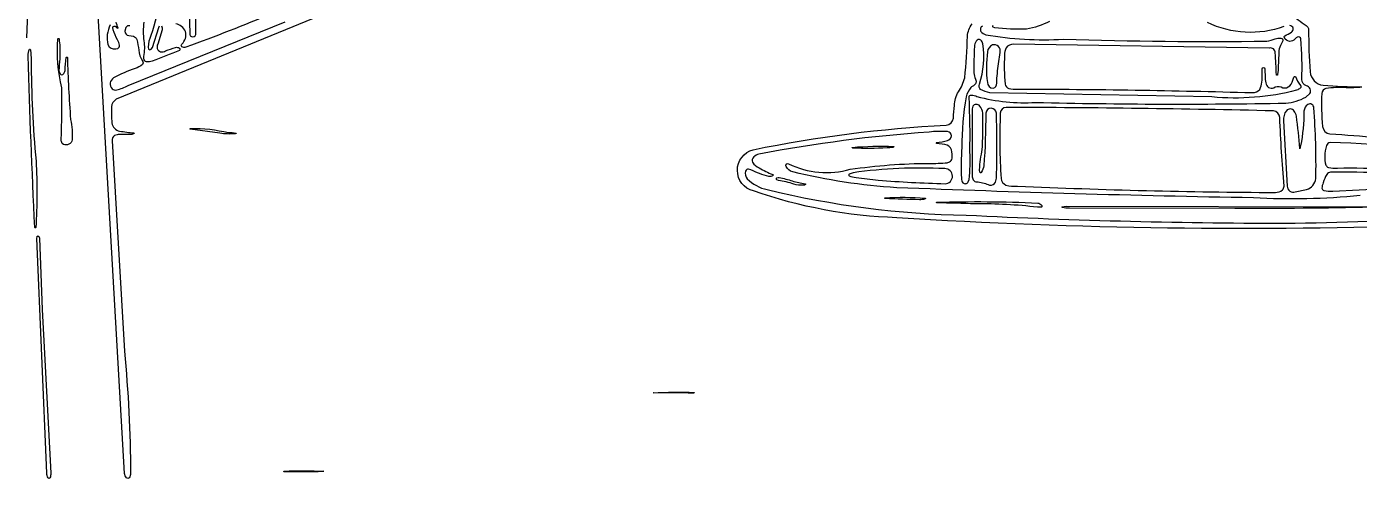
# Model space of a CAD drawing. Header units: metres. Extents: x 0.1 to 11.9, y 2.5 to 10.6.
# Drawn here: x 4.531 to 9.072, y 2.566 to 4.106 of the extents above; entities that cross this region are included whole.
import ezdxf

# ---------------------------------------------------------------- set-up
doc = ezdxf.new("R2010")
doc.units = ezdxf.units.M

msp = doc.modelspace()

# ---------------------------------------------------------------- linework, layer by layer
at = {"layer": 'Layer 1', "color": 0}
for points in [[(9.16984, 4.83295, -0.0639), (8.99513, 4.8321, 0.1589), (8.86422, 4.82719, 0.1421), (8.84736, 4.82089, 0.2166), (8.83812, 4.79715), (8.84704, 4.15626, 0.2273), (8.86414, 4.12912, 0.026), (8.8916, 4.10935, -0.2267), (8.8997, 4.09583, 0.0218), (8.90513, 3.95149, 0.3637), (8.94921, 3.90614, 0.0224), (9.08057, 3.90082, -0.3822)], [(6.61146, 4.58706), (4.83606, 3.85798, 0.2343), (4.81962, 3.83277, 0.0346), (4.82109, 3.77772, 0.3259), (4.84747, 3.74967, 0.0134), (4.89558, 3.7433, -0.286), (4.89652, 3.74237, -0.2871), (4.89609, 3.74111, -0.1411), (4.88935, 3.73828, -0.0118), (4.84728, 3.73823, 0.1167), (4.83029, 3.73437, 0.2551), (4.82177, 3.71629), (4.86367, 2.99981, -0.0236), (4.88455, 2.58284, -0.1497), (4.88019, 2.56814, -0.4883), (4.87105, 2.56814, -0.1444), (4.86451, 2.58284), (4.74573, 4.6416, 0.0537)], [(4.51918, 4.5156, -0.0302), (4.53042, 4.068, -0.3564)], [(5.08498, 4.15257), (5.08621, 4.08357, 0.4764), (5.09655, 4.07082, 0.4763), (5.10688, 4.08357, 0.0196), (5.10176, 4.30073, -0.2934)], [(4.99207, 4.20581, -0.0074), (4.95418, 4.07532), (4.95418, 4.07532, 0.0856), (4.9444, 4.03561), (4.94605, 4.02944, 0.4477), (4.95519, 4.02885), (4.95896, 4.03497), (4.98113, 4.10289), (4.98364, 4.10807, -0.5609)], [(5.36785, 4.15047, -0.0098), (5.07366, 4.03542, -0.2018), (5.05956, 4.0374, -0.4344), (5.05946, 4.04595, 0.2685), (5.07214, 4.08882, 0.2478), (5.0389, 4.11549, 0.0383)], [(4.81561, 4.11195, 0.1718), (4.80711, 4.04453, 0.3645), (4.83434, 4.03024), (4.84097, 4.03155, 0.2906), (4.84676, 4.04229, 0.1009), (4.83991, 4.06094, -0.01), (4.82523, 4.09449), (4.82395, 4.10267, -0.309), (4.82939, 4.1076, -0.309), (4.83596, 4.10433, 0.1007), (4.84108, 4.10025, 0.2871), (4.84192, 4.10033, 0.2884), (4.84223, 4.10112, 0.0203), (4.83546, 4.12097)], [(4.88238, 4.10826, 0.3681), (4.86906, 4.10288), (4.86547, 4.09004, 0.4061), (4.87908, 4.07581), (4.89434, 4.07273, -0.2738), (4.90596, 4.06242, -0.0338), (4.91264, 4.02595, 0.1223), (4.92554, 3.98865, -0.3124), (4.92571, 3.97624, -0.0997), (4.89988, 3.96363, 0.037), (4.82701, 3.93115, 0.4765), (4.82163, 3.89371, 0.247), (4.83751, 3.89008, 0.0433), (4.87649, 3.90458), (5.41182, 4.12168)], [(4.99029, 4.10805, -0.2192), (4.99209, 4.09482), (4.97726, 4.04581, 0.4664), (4.9865, 4.01997, 0.1274), (5.00417, 4.02301, -0.0204), (5.03818, 4.03467, -0.2581), (5.05109, 4.03238, -0.47), (5.05113, 4.0248, -0.0162), (4.95884, 3.98845, -0.1429), (4.93915, 3.98588, -0.2961), (4.92972, 3.99574), (4.9298, 4.0041, 0.0946), (4.93125, 4.05772, -0.0713), (4.93125, 4.12054, -0.2305)], [(9.34283, 3.42912, -0.0247), (7.49606, 3.45439, -0.0758), (7.00755, 3.5457, -0.3419), (6.95272, 3.61559, -0.3419), (7.00665, 3.68618, -0.0383), (7.66454, 3.76977, 0.3657), (7.6889, 3.79407, -0.0065), (7.69259, 3.83685, -0.1524), (7.70661, 3.88372, 0.0842), (7.72758, 3.9314, 0.0198), (7.73688, 4.07322, -0.136), (7.75245, 4.1153, 0.0285)], [(7.78831, 4.10793, 0.4471), (7.78291, 4.0893, 0.1531), (7.7993, 4.07801, 0.0548), (8.06421, 4.06283, 0.0105), (8.7574, 4.05625, 0.0274), (8.78549, 4.06365, -0.1237), (8.80469, 4.06665, -0.429), (8.81219, 4.0575), (8.8063, 4.04619, 0.1046), (8.79854, 4.02448, 0.0163), (8.7962, 3.95731), (8.79386, 3.94209, -0.3262), (8.79196, 3.9403, -0.3266), (8.78966, 3.94157, 0.0092), (8.78584, 4.01644, 0.4906), (8.76513, 4.0326), (7.89423, 4.04608, 0.2602), (7.86884, 4.03315, 0.117), (7.86321, 4.00866, 0.0416), (7.86577, 3.90999, 0.2659), (7.87738, 3.89504, 0.0843), (7.90839, 3.89308, -0.0065), (8.70764, 3.88081, 0.2379), (8.73298, 3.89183, 0.1479), (8.74079, 3.94238, -0.0141), (8.74113, 3.962, -0.3716), (8.7458, 3.96603, -0.3716), (8.75047, 3.962), (8.75166, 3.93137, 0.1177), (8.75519, 3.90934, 0.5384), (8.78508, 3.9, -0.2511), (8.81213, 3.89719, 0.2729), (8.8352, 3.90448, 0.1395), (8.84808, 3.9302, -0.1656), (8.85183, 3.93595, -0.4865), (8.85454, 3.93527, 0.0639), (8.87148, 3.9056, -0.3122), (8.87172, 3.89663, -0.0914), (8.85885, 3.88875, -0.0871), (8.56943, 3.86629), (7.81348, 3.88054, -0.1061), (7.7819, 3.8918, -0.3653), (7.77786, 3.90934, 0.1124), (7.78923, 4.0476, 0.1718), (7.78266, 4.05952, 0.417), (7.76616, 4.05644, 0.1381), (7.7609, 4.03822, 0.0184), (7.75889, 3.94864, 0.0955), (7.76461, 3.92657, -0.4401), (7.75701, 3.90439, 0.0604), (7.74876, 3.89835, 0.1071), (7.73238, 3.86697, 0.04), (7.71734, 3.69393, 0.0245), (7.71615, 3.58893, 0.1836), (7.72166, 3.57325, 0.4921), (7.7393, 3.57644), (7.74241, 3.58454, 0.0478), (7.74511, 3.67879, 0.0185), (7.74219, 3.8657, -0.3718), (7.75079, 3.87241, -0.0905), (7.76941, 3.86774, 0.08), (7.96948, 3.84748, 0.0104), (8.82241, 3.84502, 0.109), (8.8901, 3.86578), (8.90395, 3.8775, 0.4982), (8.89207, 3.90424, -0.3234), (8.87657, 3.92539, 0.0278), (8.87343, 4.06395, 0.5073), (8.8609, 4.07029, 0.0635), (8.85347, 4.06403, -0.2698), (8.83421, 4.05563, -0.2699), (8.81737, 4.06823, -0.4171), (8.81889, 4.07499, 0.0118), (8.84087, 4.0865, 0.3391), (8.84692, 4.10002, 0.3391), (8.83544, 4.10937, 0.09)], [(8.01678, 4.12377, -0.068), (7.93793, 4.09697, -0.0348), (7.82979, 4.10145), (7.82496, 4.10379, -0.5141), (7.82496, 4.11053, -0.2045)], [(8.81551, 4.10595, -0.2012), (8.55448, 4.11998)], [(9.08057, 3.89911, -0.0271), (9.02704, 3.89771, 0.0485), (8.95875, 3.89471, 0.3254), (8.94459, 3.87799, 0.0379), (8.94711, 3.76541, 0.3336), (8.97186, 3.74003, -0.0217), (9.2963, 3.70808, -0.0949)], [(9.07474, 3.53007, -0.0394), (8.71131, 3.52217, -0.0057), (7.49573, 3.55683, -0.0454), (7.14126, 3.61078, -0.2039), (7.11893, 3.62872, -0.3067), (7.11964, 3.63643, -0.3067), (7.12706, 3.63863, 0.1864), (7.33768, 3.61942, -0.0346), (7.60589, 3.63971, 0.0329), (7.66831, 3.642), (7.67603, 3.64449, 0.2109), (7.68427, 3.65711, 0.0704), (7.68293, 3.68595, 0.2824), (7.65974, 3.70405), (7.63174, 3.70795, -0.36), (7.63058, 3.70935, -0.36), (7.63174, 3.71076, 0.05), (7.66848, 3.71736, 0.3213), (7.68287, 3.73386, 0.357), (7.66897, 3.74799, 0.0515), (7.60597, 3.74616, 0.0302), (7.02625, 3.67089, 0.1138), (7.00844, 3.66172, 0.3457), (7.00466, 3.64332, 0.1243), (7.02723, 3.62398, 0.0361), (7.07328, 3.60173, -0.2855), (7.07463, 3.59913, -0.2861), (7.07289, 3.59676, -0.1486), (7.0597, 3.59524, -0.0651), (6.99899, 3.61795), (6.9911, 3.62016, 0.3249), (6.9809, 3.61361, 0.2789), (6.98654, 3.58707, 0.1453), (7.05432, 3.55013, 0.0553), (7.73264, 3.46329, 0.0127), (8.85369, 3.43575, 0.0081), (9.42261, 3.45675)], [(9.5318, 3.6449, 0.0491), (8.97285, 3.71041, 0.2755), (8.96052, 3.7005, 0.0758), (8.95499, 3.66447, 0.1363), (8.95855, 3.63394, 0.2014), (8.96717, 3.62561, 0.0973), (8.99788, 3.62385, -0.0445), (9.34934, 3.6002, -0.3346)], [(9.15367, 3.60694, 0.0147), (8.9743, 3.6093, 0.2192), (8.96147, 3.60227, 0.0714), (8.94931, 3.57314, 0.0994), (8.94495, 3.55558, 0.325), (8.95128, 3.54747, 0.0994), (8.98207, 3.54516), (9.34125, 3.56262)]]:
    msp.add_lwpolyline(points, format="xyb", dxfattribs=at)
for points in [[(4.65097, 3.89689, -0.0887), (4.63739, 4.06408, -0.3521), (4.63919, 4.06554, -0.3528), (4.64101, 4.06408, -0.0531), (4.64384, 4.01035), (4.64341, 3.99571, 0.0205), (4.6408, 3.95608, 0.2098), (4.64699, 3.94249, 0.3825), (4.65438, 3.94268, 0.1678), (4.66138, 3.95608, -0.0087), (4.66558, 4.00067, -0.3506), (4.66751, 4.00222, -0.3511), (4.66945, 4.00065, 0.0102), (4.68028, 3.78914, -0.0689), (4.68574, 3.71943, -0.4662), (4.65633, 3.70414), (4.65189, 3.70757, -0.1725), (4.64862, 3.72038, 0.0056), (4.65097, 3.89689)], [(7.82224, 4.04365, 0.2599), (7.80505, 4.01985, 0.0651), (7.80467, 3.91571, 0.3601), (7.82423, 3.89547, 0.3828), (7.83666, 3.91361, -0.0263), (7.84259, 3.97931), (7.84851, 4.01799, 0.5351), (7.82224, 4.04365)], [(4.55853, 3.42102, -0.0056), (4.53609, 4.00596, -0.125), (4.53996, 4.02885, -0.5324), (4.54185, 4.02903, -0.1445), (4.54403, 4.02388, -0.0094), (4.54581, 3.99251, 0.0213), (4.56258, 3.64722, -0.0284), (4.56181, 3.42102, -0.3518), (4.56017, 3.4197, -0.3518), (4.55853, 3.42102)], [(7.78641, 3.67924, 0.0311), (7.78889, 3.81104, 0.1602), (7.77891, 3.83505, 0.5232), (7.75501, 3.83415, 0.1148), (7.75334, 3.81645), (7.7533, 3.5936, 0.4552), (7.77337, 3.57655, -0.0733), (7.81256, 3.56521, 0.3144), (7.83265, 3.57593, 0.0651), (7.83604, 3.59371, 0.0133), (7.83563, 3.81072, 0.3888), (7.81776, 3.82739, 0.3889), (7.79958, 3.81104, -0.0155), (7.79294, 3.63131, -0.0553), (7.784, 3.60906, -0.3186), (7.78131, 3.60732, -0.3186), (7.77877, 3.60928, -0.079), (7.78641, 3.67924)], [(7.90744, 3.56202, 0.0095), (8.78617, 3.54039, 0.1613), (8.81047, 3.54893, 0.188), (8.816, 3.56239, -0.0129), (8.80149, 3.79582, 0.3752), (8.78005, 3.81857, 0.0054), (7.86876, 3.83025, 0.394), (7.84883, 3.81101, 0.0265), (7.85142, 3.58809, 0.2763), (7.86779, 3.56564, 0.0921), (7.90744, 3.56202)], [(8.92433, 3.58762, 0.0241), (8.91726, 3.82869, 0.2765), (8.91055, 3.84075, 0.2766), (8.89675, 3.84053, 0.2281), (8.88374, 3.81811, -0.047), (8.87223, 3.69983, -0.0323), (8.86984, 3.68978), (8.86948, 3.68953), (8.86916, 3.68984, 0.0214), (8.85805, 3.80029, 0.1032), (8.85044, 3.81772, 0.4953), (8.82375, 3.81927, 0.1794), (8.81387, 3.78505), (8.82658, 3.56205, 0.5178), (8.8543, 3.54293), (8.89272, 3.55084, 0.2968), (8.92433, 3.58762)], [(5.21886, 3.74445, -0.076), (5.24403, 3.74251), (5.2443, 3.7422), (5.24414, 3.7418, -0.1191), (5.2417, 3.74071, -0.0663), (5.18883, 3.74237), (5.08804, 3.75603, -0.4851), (5.0873, 3.75737, -0.2474), (5.08926, 3.759, -0.0612), (5.21886, 3.74445)], [(7.34611, 3.69159, -0.2202), (7.34423, 3.69306, -0.4829), (7.34475, 3.69423, -0.0281), (7.48534, 3.69735, -0.2704), (7.486, 3.69678, -0.2693), (7.48583, 3.69593, -0.1754), (7.48248, 3.6941, -0.0259), (7.46328, 3.69265, -0.0309), (7.34611, 3.69159)], [(7.14519, 3.56824, 0.0676), (7.09244, 3.58144), (7.08783, 3.58343, -0.5284), (7.08762, 3.59059, -0.1751), (7.09556, 3.59141, -0.0298), (7.14007, 3.57961, 0.0459), (7.18389, 3.57031, -0.282), (7.18506, 3.56918, -0.2807), (7.1846, 3.56763, -0.1713), (7.17773, 3.56482, -0.0644), (7.14519, 3.56824)], [(7.34772, 3.60767), (7.33376, 3.60323, 0.5173), (7.33376, 3.59761, 0.094), (7.35711, 3.59149, -0.0092), (7.43295, 3.58198, 0.0095), (7.66053, 3.57012, 0.4138), (7.68579, 3.59658, 0.4138), (7.65937, 3.6219, 0.047), (7.34772, 3.60767)], [(7.59326, 3.52114, -0.5258), (7.5938, 3.51972, -0.1836), (7.59091, 3.51773, -0.06), (7.57383, 3.51582, -0.0122), (7.45664, 3.52002, -0.2043), (7.45496, 3.521, -0.5454), (7.45528, 3.52184, -0.0371), (7.59326, 3.52114)], [(7.97551, 3.49017, 0.0338), (7.76421, 3.5013, 0.005), (7.63228, 3.50505, -0.38), (7.63145, 3.50599, -0.38), (7.63228, 3.50692, -0.0195), (7.97649, 3.50441, -0.1828), (7.98959, 3.49729, -0.469), (7.98882, 3.49021), (7.97551, 3.49017)], [(8.07383, 3.49323), (9.11262, 3.49138, -0.3907), (9.11332, 3.49061, -0.3901), (9.11262, 3.48985, -0.0054), (8.64843, 3.48559), (8.08431, 3.48742, -0.064), (8.06014, 3.48871, -0.322), (8.05903, 3.49026, -0.322), (8.06014, 3.49181), (8.07383, 3.49323)], [(4.56489, 3.38404), (4.5661, 3.39042, -0.4502), (4.57026, 3.39167, -0.2177), (4.57457, 3.3852), (4.58388, 3.14196), (4.61276, 2.5835, -0.1273), (4.61017, 2.5679, -0.2734), (4.6069, 2.56597, -0.2734), (4.60364, 2.5679, -0.1413), (4.59918, 2.5835), (4.56489, 3.38404)], [(6.80578, 2.85898), (6.80628, 2.85854), (6.80609, 2.85789, -0.1572), (6.80305, 2.85655, -0.0289), (6.78475, 2.85604), (6.66716, 2.85721), (6.66577, 2.8575), (6.66569, 2.85762), (6.6658, 2.85773, -0.0166), (6.80578, 2.85898)], [(5.54393, 2.58987), (5.52459, 2.58857, -0.0051), (5.40929, 2.58829, -0.2389), (5.40746, 2.58947, -0.4933), (5.40794, 2.59062, -0.019), (5.54393, 2.58987)]]:
    msp.add_lwpolyline(points, format="xyb", close=True, dxfattribs=at)

doc.saveas('drawing.dxf')
